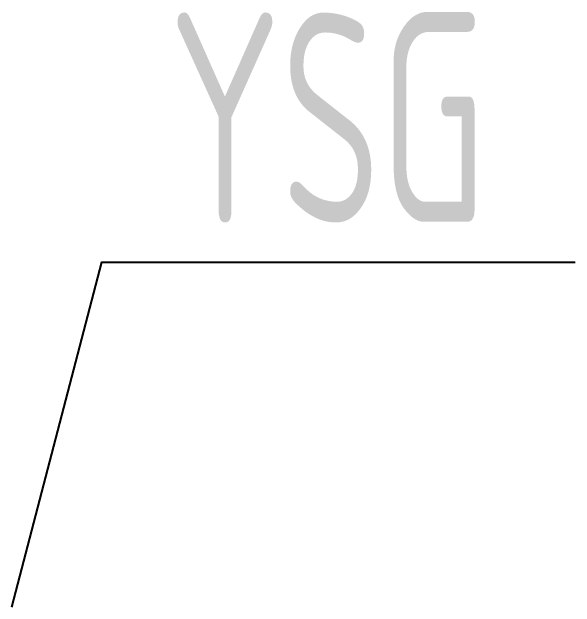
# Model space of a CAD drawing. Header units: millimetres. Extents: x 11639278 to 23698211, y -13072636 to -5537337.
# Drawn here: x 23519061 to 23519866, y -12756758 to -12755907 of the extents above; entities that cross this region are included whole.
import ezdxf
from ezdxf.enums import TextEntityAlignment as Align

# ---------------------------------------------------------------- set-up
doc = ezdxf.new("R2010")
doc.units = ezdxf.units.MM
doc.header["$LTSCALE"] = 10
for name, color, linetype in [('A2-RI-F1$0$A-ROOF-DRAN', 175, 'Continuous'), ('A2-RI-F1$0$A-SYMB-AREA', 4, 'Continuous'), ('A2-RI-F1$0$A-SYMB-NAME', 4, 'Continuous')]:
    doc.layers.add(name, color=color, linetype=linetype)
doc.styles.add('A2-RI-F1$0$ECADI', font='hzs.shx', dxfattribs={"width": 0.7, "bigfont": 'hztxt.shx'})

# ---------------------------------------------------------------- blocks, each defined once
blk = doc.blocks.new('A2-RI-F1$0$5erhfh')
at = {"layer": 'A2-RI-F1$0$A-SYMB-AREA', "style": 'A2-RI-F1$0$ECADI', "width": 0.7}
blk.add_attdef('340M2', text='', height=2.5, dxfattribs=at).set_placement((0, 1.25), align=Align.MIDDLE_LEFT)
at = {"layer": 'A2-RI-F1$0$A-SYMB-NAME', "style": 'A2-RI-F1$0$ECADI', "width": 0.7}
blk.add_attdef('CHINESENAME', (-12.2919, 3.0875), '', height=4.5, dxfattribs=at)
blk = doc.blocks.new('A2-RI-F1$0$ysg')
at = {"layer": 'A2-RI-F1$0$A-ROOF-DRAN'}
blk.add_lwpolyline([(11767711.51, -6384717.84), (11767840.17, -6384224.66), (11768516.28, -6384224.66)], dxfattribs=at)
ref = blk.add_blockref('A2-RI-F1$0$5erhfh', (11769164.6, -6384476.87), dxfattribs=dict(at, xscale=100, yscale=100, zscale=100))
ref.add_attrib('CHINESENAME', 'YSG', (11767935.41, -6384168.12), dxfattribs={"layer": 'A2-RI-F1$0$A-SYMB-NAME', "height": 300, "style": 'A2-RI-F1$0$ECADI', "width": 0.7})
blk = doc.blocks.new('A2-RI-F1')
blk.add_blockref('A2-RI-F1$0$ysg', (11751349.27, -6372040.32))

msp = doc.modelspace()

# ---------------------------------------------------------------- block references
msp.add_blockref('A2-RI-F1', (0, 0))

doc.saveas('drawing.dxf')
